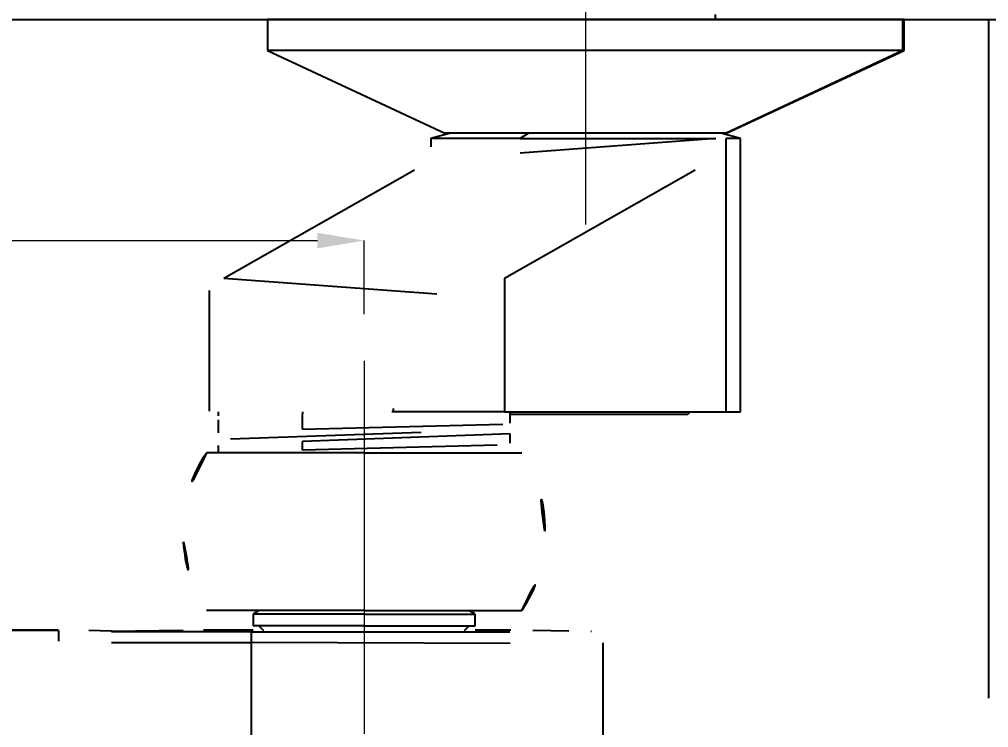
# Model space of a CAD drawing. Extents: x 0 to 16296672895, y -37409619871 to 0.
# Drawn here: x 16296672175.3 to 16296672258.3, y -37409617438.7 to -37409617378.1 of the extents above; entities that cross this region are included whole.
import ezdxf

# ---------------------------------------------------------------- set-up
doc = ezdxf.new("R2010")
doc.units = 0
doc.header["$LTSCALE"] = 10
doc.header["$MEASUREMENT"] = 0
doc.header["$PDMODE"] = 3
doc.header["$PDSIZE"] = -10
doc.linetypes.add('CENTER2', pattern=[28.575, 19.05, -3.175, 3.175, -3.175])
doc.layers.get('0').update_dxf_attribs({"linetype": 'CONTINUOUS'})
doc.layers.get('DEFPOINTS').update_dxf_attribs({"linetype": 'CONTINUOUS'})
doc.layers.add('1', color=7, linetype='CONTINUOUS')
doc.layers.add('Cneter', color=1, linetype='CENTER2', lineweight=13)
doc.styles.add('Daelim Dimension', font='NanumGothic_1.ttf')
doc.dimstyles.new('DEFAULT', dxfattribs={"dimscale": 2, "dimtxt": 2, "dimasz": 2, "dimexe": 0, "dimexo": 2, "dimgap": 1, "dimtad": 1, "dimdec": 1, "dimzin": 9, "dimdsep": 46, "dimtxsty": 'Daelim Dimension', "dimcen": 0.5, "dimclrd": 252, "dimclre": 252, "dimclrt": 3, "dimadec": 1, "dimazin": 0, "dimtfac": 1, "dimtdec": 1, "dimtix": 1, "dimtmove": 0, "dimatfit": 3, "dimfxl": 1, "dimtolj": 1, "dimtzin": 1, "dimlwd": 9, "dimlwe": 9, "dimarcsym": 0})

# ---------------------------------------------------------------- blocks, each defined once
blk = doc.blocks.new('*D52')
at = {"color": 5, "lineweight": 9, "ltscale": 0.5, "transparency": 16777216}
for p, q in [((16296672054.84313, -37409617403.342743), (16296672054.84313, -37409617397.059753)), ((16296672058.84313, -37409617397.059753), (16296672200.843121, -37409617397.059753)), ((16296672204.843121, -37409617403.342743), (16296672204.843121, -37409617397.059753))]:
    blk.add_line(p, q, dxfattribs=at)
at = {"color": 5, "ltscale": 0.5, "transparency": 16777216}
for points in [[(16296672058.84313, -37409617396.393082), (16296672058.84313, -37409617397.72641), (16296672054.84313, -37409617397.059753)], [(16296672200.843121, -37409617396.393082), (16296672200.843121, -37409617397.72641), (16296672204.843121, -37409617397.059753)]]:
    blk.add_solid(points, dxfattribs=at)
at = {"layer": 'DEFPOINTS', "color": 0, "ltscale": 0.5, "transparency": 16777216}
for p in [(16296672204.843121, -37409617397.059753), (16296672054.84313, -37409617407.342743), (16296672204.843121, -37409617407.342743)]:
    blk.add_point(p, dxfattribs=at)
at = {"color": 7, "ltscale": 0.5, "transparency": 16777216, "insert": (16296672129.843121, -37409617389.630562), "char_height": 10, "attachment_point": 5, "style": 'Daelim Dimension'}
blk.add_mtext('\\A1;150', dxfattribs=at)

msp = doc.modelspace()

# ---------------------------------------------------------------- linework, layer by layer
at = {"color": 7, "ltscale": 0.5}
msp.add_line((16296671899.508039, -37409617378.129143), (16296672594.771721, -37409617378.129143), dxfattribs=at)
at = {"layer": '1', "color": 7, "linetype": 'Continuous'}
for p, q in [((16296672196.56455, -37409617378.129143), (16296672196.56455, -37409617380.788353)), ((16296672250.96909, -37409617378.129143), (16296672196.56455, -37409617378.129143)), ((16296672234.918671, -37409617378.129143), (16296672234.918671, -37409617377.704613)), ((16296672251.0728, -37409617378.129143), (16296672250.96909, -37409617378.129143)), ((16296672250.96909, -37409617380.788353), (16296672250.96909, -37409617378.129143)), ((16296672251.0728, -37409617380.788353), (16296672251.0728, -37409617378.129143)), ((16296672258.309099, -37409617378.216026), (16296672258.309099, -37409617436.216026)), ((16296672196.56455, -37409617380.788353), (16296672211.75909, -37409617387.879143)), ((16296672250.96909, -37409617380.788353), (16296672196.56455, -37409617380.788353)), ((16296672250.96909, -37409617380.788353), (16296672235.832371, -37409617387.879143)), ((16296672235.87826, -37409617387.879143), (16296672251.0728, -37409617380.788353)), ((16296672251.0728, -37409617380.788353), (16296672250.96909, -37409617380.788353)), ((16296672212.239229, -37409617387.879143), (16296672210.56867, -37409617388.326767)), ((16296672210.56867, -37409617388.326767), (16296672210.56867, -37409617389.048859)), ((16296672218.218981, -37409617388.326767), (16296672210.56867, -37409617388.326767)), ((16296672235.832371, -37409617387.879143), (16296672211.75909, -37409617387.879143)), ((16296672218.92499, -37409617387.879143), (16296672218.218981, -37409617388.326767)), ((16296672218.218981, -37409617388.326767), (16296672234.966009, -37409617388.326767)), ((16296672237.06867, -37409617388.326767), (16296672235.398121, -37409617387.879143)), ((16296672237.06867, -37409617388.326767), (16296672235.82725, -37409617388.326767)), ((16296672235.82725, -37409617411.729141), (16296672235.82725, -37409617388.326767)), ((16296672235.87826, -37409617387.879143), (16296672235.832371, -37409617387.879143)), ((16296672237.06867, -37409617411.729141), (16296672237.06867, -37409617388.326767)), ((16296672192.834539, -37409617400.271492), (16296672209.16444, -37409617390.994881)), ((16296672216.85169, -37409617400.271492), (16296672233.181601, -37409617390.994881)), ((16296672216.85169, -37409617400.271492), (16296672216.85169, -37409617411.729141)), ((16296672191.593109, -37409617401.330521), (16296672191.593109, -37409617411.666344)), ((16296672207.32617, -37409617411.437622), (16296672207.32617, -37409617411.729141)), ((16296672192.343109, -37409617411.729141), (16296672192.343109, -37409617412.056923)), ((16296672192.343109, -37409617412.413857), (16296672192.343109, -37409617413.500343)), ((16296672199.56039, -37409617411.729141), (16296672199.56039, -37409617411.893669)), ((16296672199.56039, -37409617413.192268), (16296672199.56039, -37409617411.924606)), ((16296672207.32617, -37409617411.729141), (16296672207.22122, -37409617411.729141)), ((16296672216.85169, -37409617411.729141), (16296672207.32617, -37409617411.729141)), ((16296672216.85169, -37409617411.729141), (16296672235.82725, -37409617411.729141)), ((16296672217.342859, -37409617411.929138), (16296672219.454639, -37409617411.929138)), ((16296672217.343109, -37409617412.692749), (16296672217.343109, -37409617411.729141)), ((16296672219.454639, -37409617411.929138), (16296672220.81415, -37409617411.929138)), ((16296672220.81411, -37409617411.929138), (16296672232.56867, -37409617411.929138)), ((16296672232.56867, -37409617411.929138), (16296672232.768681, -37409617411.729134)), ((16296672235.82725, -37409617411.729141), (16296672237.06867, -37409617411.729141)), ((16296672217.343109, -37409617414.401077), (16296672217.343109, -37409617413.589241)), ((16296672192.343109, -37409617414.591614), (16296672192.343109, -37409617415.229134)), ((16296672199.56039, -37409617414.982536), (16296672199.56039, -37409617414.24601)), ((16296672204.843109, -37409617415.229141), (16296672191.343109, -37409617415.229141)), ((16296672204.843109, -37409617415.229141), (16296672218.343109, -37409617415.229141)), ((16296672204.843109, -37409617428.729141), (16296672191.343109, -37409617428.729141)), ((16296672195.843109, -37409617428.729141), (16296672195.343109, -37409617429.029137)), ((16296672195.343109, -37409617429.029137), (16296672195.343109, -37409617430.029137)), ((16296672204.843109, -37409617429.029137), (16296672195.343109, -37409617429.029137)), ((16296672204.843109, -37409617428.729141), (16296672218.343109, -37409617428.729141)), ((16296672204.843109, -37409617429.029137), (16296672214.343109, -37409617429.029137)), ((16296672214.343109, -37409617429.029137), (16296672213.843109, -37409617428.729141)), ((16296672214.343109, -37409617430.029137), (16296672214.343109, -37409617429.029137)), ((16296672178.68841, -37409617430.402634), (16296672080.99782, -37409617430.402634)), ((16296672178.68841, -37409617430.416946), (16296672143.094049, -37409617430.416946)), ((16296672178.68841, -37409617430.416946), (16296672178.68841, -37409617431.33828)), ((16296672183.210819, -37409617430.486992), (16296672181.286489, -37409617430.42881)), ((16296672183.20915, -37409617430.542229), (16296672183.20911, -37409617430.543571)), ((16296672195.168119, -37409617430.543579), (16296672183.20911, -37409617430.543571)), ((16296672183.210819, -37409617430.486992), (16296672183.20915, -37409617430.542229)), ((16296672183.22823, -37409617430.486717), (16296672189.36939, -37409617430.393898)), ((16296672191.10144, -37409617430.38517), (16296672195.343019, -37409617430.38517)), ((16296672195.168119, -37409617430.543579), (16296672195.168119, -37409617431.465393)), ((16296672204.843109, -37409617430.029137), (16296672195.343109, -37409617430.029137)), ((16296672195.843109, -37409617430.029137), (16296672196.23407, -37409617430.420197)), ((16296672204.843109, -37409617430.029137), (16296672214.343109, -37409617430.029137)), ((16296672213.45216, -37409617430.420197), (16296672213.843109, -37409617430.029137)), ((16296672214.34321, -37409617430.38517), (16296672217.397671, -37409617430.38517)), ((16296672219.27705, -37409617430.39666), (16296672222.364149, -37409617430.470673)), ((16296672224.24353, -37409617430.482162), (16296672224.31271, -37409617430.482162)), ((16296672224.297661, -37409617430.484581), (16296672224.31271, -37409617430.482162)), ((16296672183.208839, -37409617431.465561), (16296672195.168119, -37409617431.465393)), ((16296672225.318119, -37409617431.486954), (16296672225.301291, -37409617431.489548)), ((16296672225.318119, -37409617475.550133), (16296672225.318119, -37409617431.486954))]:
    msp.add_line(p, q, dxfattribs=at)
for points in [[(16296672213.88238, -37409617377.996399, 0), (16296672213.739811, -37409617378.07074, 0), (16296672213.6278, -37409617378.12915, 0)], [(16296672234.965981, -37409617388.326767, 0), (16296672233.344879, -37409617388.853401, 0), (16296672231.33202, -37409617389.217346, 0), (16296672229.004181, -37409617389.435387, 0), (16296672226.45628, -37409617389.541138, 0), (16296672222.26372, -37409617389.578293, 0), (16296672218.21899, -37409617389.572983, 0)], [(16296672233.181601, -37409617390.994873, 0), (16296672233.880329, -37409617390.459709, 0), (16296672234.54583, -37409617389.726784, 0), (16296672235.53513, -37409617388.331596, 0)], [(16296672235.53512, -37409617388.331596, 0), (16296672235.221901, -37409617388.327621, 0), (16296672234.965981, -37409617388.326759, 0)], [(16296672235.53512, -37409617388.331596, 0), (16296672235.6987, -37409617388.327713, 0), (16296672235.82725, -37409617388.326767, 0)], [(16296672210.56868, -37409617389.063408, 0), (16296672210.70023, -37409617389.278877, 0), (16296672211.094231, -37409617389.424629, 0), (16296672211.83905, -37409617389.520554, 0), (16296672212.887671, -37409617389.564888, 0), (16296672214.211439, -37409617389.577812, 0), (16296672216.08003, -37409617389.575798, 0), (16296672218.218981, -37409617389.572983, 0)], [(16296672210.568741, -37409617389.041946, 0), (16296672210.58721, -37409617389.405678, 0), (16296672210.61697, -37409617389.599136, 0)], [(16296672209.16444, -37409617390.994873, 0), (16296672209.99798, -37409617390.327332, 0), (16296672210.61907, -37409617389.612877, 0)], [(16296672217.571079, -37409617391.51767, 0), (16296672217.592951, -37409617391.504509, 0), (16296672217.61467, -37409617391.489967, 0), (16296672217.636221, -37409617391.474068, 0), (16296672217.657579, -37409617391.456802, 0), (16296672217.67873, -37409617391.438202, 0), (16296672217.699671, -37409617391.418266, 0), (16296672217.720381, -37409617391.397018, 0), (16296672217.740841, -37409617391.374474, 0), (16296672217.76104, -37409617391.350639, 0), (16296672217.78096, -37409617391.325539, 0), (16296672217.800591, -37409617391.299187, 0), (16296672217.81991, -37409617391.271606, 0), (16296672217.838921, -37409617391.242813, 0), (16296672217.857599, -37409617391.21283, 0), (16296672217.875931, -37409617391.181671, 0), (16296672217.893909, -37409617391.149384, 0), (16296672217.91151, -37409617391.115952, 0), (16296672217.92873, -37409617391.081429, 0), (16296672217.945551, -37409617391.045822, 0), (16296672217.961969, -37409617391.009178, 0), (16296672217.97797, -37409617390.971497, 0), (16296672217.99353, -37409617390.932831, 0), (16296672218.008659, -37409617390.893188, 0), (16296672218.023331, -37409617390.852608, 0), (16296672218.037531, -37409617390.811111, 0), (16296672218.05127, -37409617390.76873, 0), (16296672218.06452, -37409617390.725502, 0), (16296672218.07728, -37409617390.68145, 0), (16296672218.08954, -37409617390.636612, 0), (16296672218.10129, -37409617390.591011, 0), (16296672218.112511, -37409617390.544678, 0), (16296672218.12322, -37409617390.497658, 0), (16296672218.133381, -37409617390.449982, 0), (16296672218.143009, -37409617390.40168, 0), (16296672218.15209, -37409617390.352783, 0), (16296672218.16061, -37409617390.303329, 0), (16296672218.16857, -37409617390.253357, 0), (16296672218.175961, -37409617390.202904, 0), (16296672218.182791, -37409617390.151993, 0), (16296672218.18903, -37409617390.100677, 0), (16296672218.1947, -37409617390.048981, 0), (16296672218.19978, -37409617389.996941, 0), (16296672218.204269, -37409617389.944611, 0), (16296672218.20816, -37409617389.892014, 0), (16296672218.21147, -37409617389.839172, 0), (16296672218.21417, -37409617389.786163, 0), (16296672218.21628, -37409617389.732986, 0), (16296672218.217779, -37409617389.679703, 0), (16296672218.218691, -37409617389.626343, 0), (16296672218.21899, -37409617389.572937, 0)], [(16296672209.16444, -37409617390.994873, 0), (16296672209.318119, -37409617391.201988, 0), (16296672209.75061, -37409617391.345818, 0), (16296672210.561769, -37409617391.445107, 0), (16296672211.705351, -37409617391.495453, 0), (16296672213.154539, -37409617391.514816, 0), (16296672215.209261, -37409617391.518494, 0), (16296672217.571039, -37409617391.517693, 0)], [(16296672233.181601, -37409617390.994888, 0), (16296672230.616961, -37409617391.280251, 0), (16296672227.748381, -37409617391.436073, 0), (16296672224.695379, -37409617391.501648, 0), (16296672221.0492, -37409617391.518417, 0), (16296672217.571039, -37409617391.517677, 0)], [(16296672192.834539, -37409617400.271492, 0), (16296672191.91058, -37409617400.88488, 0), (16296672191.65464, -37409617401.160858, 0), (16296672191.593109, -37409617401.341873, 0), (16296672191.7362, -37409617401.557533, 0), (16296672192.371719, -37409617401.751053, 0), (16296672193.4088, -37409617401.853249, 0), (16296672194.844379, -37409617401.903557, 0), (16296672196.62188, -37409617401.923447, 0), (16296672198.680889, -37409617401.928947, 0), (16296672202.319759, -37409617401.922737, 0), (16296672206.17137, -37409617401.87648, 0), (16296672208.687071, -37409617401.790901, 0), (16296672211.06592, -37409617401.629517, 0), (16296672213.19998, -37409617401.367287, 0), (16296672214.654169, -37409617401.078529, 0), (16296672215.87673, -37409617400.713638, 0), (16296672216.85169, -37409617400.271492, 0)], [(16296672191.61025, -37409617411.658417, 0), (16296672191.907379, -37409617411.632004, 0), (16296672192.399719, -37409617411.6101, 0), (16296672193.020149, -37409617411.591927, 0), (16296672193.80257, -37409617411.575439, 0), (16296672195.58017, -37409617411.546333, 0), (16296672197.763691, -37409617411.517174, 0), (16296672200.75532, -37409617411.488724, 0), (16296672204.010481, -37409617411.459923, 0), (16296672207.32617, -37409617411.437202, 0)], [(16296672191.64579, -37409617411.676941, 0), (16296672191.75841, -37409617411.73571, 0)], [(16296672207.221189, -37409617411.728821, 0), (16296672207.279961, -37409617411.565567, 0), (16296672207.326139, -37409617411.437286, 0)], [(16296672207.221069, -37409617411.729141, 0), (16296672192.65889, -37409617411.729141, 0), (16296672191.720551, -37409617411.729141, 0), (16296672191.711161, -37409617411.729141, 0), (16296672191.71039, -37409617411.729141, 0), (16296672191.71036, -37409617411.729141, 0), (16296672191.710369, -37409617411.729141, 0), (16296672191.71052, -37409617411.729141, 0), (16296672191.71104, -37409617411.729141, 0), (16296672191.745859, -37409617411.729141, 0)], [(16296672192.343109, -37409617412.056778, 0), (16296672192.345131, -37409617412.053993, 0), (16296672192.35112, -37409617412.051224, 0), (16296672192.37492, -37409617412.045738, 0), (16296672192.8412, -37409617412.01165, 0), (16296672193.850519, -37409617411.978416, 0), (16296672195.35293, -37409617411.949303, 0), (16296672197.2784, -37409617411.919098, 0), (16296672199.560381, -37409617411.892639, 0)], [(16296672199.5604, -37409617411.925102, 0), (16296672197.404499, -37409617412.015282, 0), (16296672195.551081, -37409617412.10424, 0), (16296672194.07296, -37409617412.190758, 0), (16296672193.33074, -37409617412.247063, 0), (16296672192.79059, -37409617412.303108, 0), (16296672192.486179, -37409617412.351761, 0), (16296672192.365789, -37409617412.389153, 0)], [(16296672192.374269, -37409617412.074921, 0), (16296672192.67144, -37409617412.229713, 0)], [(16296672192.70223, -37409617412.213654, 0), (16296672192.378, -37409617412.382759, 0)], [(16296672192.69405, -37409617412.217918, 0), (16296672192.75243, -37409617412.199608, 0), (16296672192.83481, -37409617412.18499, 0), (16296672193.05899, -37409617412.158531, 0), (16296672193.694571, -37409617412.111343, 0), (16296672194.513321, -37409617412.070229, 0), (16296672195.539249, -37409617412.029617, 0), (16296672197.019899, -37409617411.979652, 0), (16296672198.72192, -37409617411.931053, 0), (16296672200.616119, -37409617411.882797, 0)], [(16296672199.560381, -37409617411.892639, 0), (16296672200.14661, -37409617411.886993, 0), (16296672200.615971, -37409617411.882607, 0)], [(16296672200.61598, -37409617411.883011, 0), (16296672200.01996, -37409617411.906647, 0), (16296672199.5604, -37409617411.925102, 0)], [(16296672219.454639, -37409617411.929138, 0), (16296672219.40723, -37409617411.817337, 0), (16296672219.36981, -37409617411.729134, 0)], [(16296672220.72928, -37409617411.729141, 0), (16296672220.776871, -37409617411.841347, 0), (16296672220.81411, -37409617411.929138, 0)], [(16296672192.343109, -37409617413.500076, 0), (16296672192.350901, -37409617413.489906, 0), (16296672192.37447, -37409617413.479843, 0), (16296672192.5693, -37409617413.446823, 0), (16296672192.8431, -37409617413.421837, 0), (16296672193.854429, -37409617413.363052, 0), (16296672195.3552, -37409617413.304451, 0), (16296672197.29109, -37409617413.248734, 0), (16296672199.56036, -37409617413.190804, 0)], [(16296672193.394489, -37409617414.039177, 0), (16296672193.42514, -37409617414.023666, 0), (16296672193.47187, -37409617414.011543, 0), (16296672193.603991, -37409617413.989983, 0), (16296672193.99507, -37409617413.951424, 0), (16296672194.51445, -37409617413.916679, 0), (16296672195.17835, -37409617413.882309, 0), (16296672196.704121, -37409617413.820702, 0), (16296672198.59058, -37409617413.759308, 0), (16296672201.21133, -37409617413.686089, 0), (16296672204.067591, -37409617413.612877, 0), (16296672206.97154, -37409617413.539886, 0), (16296672209.7421, -37409617413.467148, 0), (16296672212.21044, -37409617413.394257, 0), (16296672214.21966, -37409617413.321541, 0), (16296672215.22476, -37409617413.273804, 0), (16296672215.949329, -37409617413.225807, 0), (16296672216.335291, -37409617413.183937, 0), (16296672216.430149, -37409617413.165428, 0), (16296672216.471399, -37409617413.15081, 0)], [(16296672199.56036, -37409617413.190804, 0), (16296672202.097281, -37409617413.134743, 0), (16296672204.76918, -37409617413.079559, 0), (16296672207.432341, -37409617413.023117, 0), (16296672209.984079, -37409617412.970177, 0), (16296672212.3011, -37409617412.915581, 0), (16296672214.265141, -37409617412.862473, 0), (16296672215.80336, -37409617412.811592, 0), (16296672216.734221, -37409617412.765053, 0), (16296672217.24497, -37409617412.721031, 0), (16296672217.318439, -37409617412.706978, 0), (16296672217.336929, -37409617412.699928, 0), (16296672217.34157, -37409617412.696373, 0), (16296672217.343109, -37409617412.692787, 0)], [(16296672216.464239, -37409617413.154541, 0), (16296672217.30744, -37409617412.715302, 0)], [(16296672217.316219, -37409617413.56591, 0), (16296672216.49571, -37409617413.138153, 0)], [(16296672193.40295, -37409617414.034798, 0), (16296672192.33441, -37409617414.591972, 0)], [(16296672192.3536, -37409617413.511208, 0), (16296672193.380409, -37409617414.046532, 0)], [(16296672217.343121, -37409617413.589073, 0), (16296672217.337049, -37409617413.600014, 0), (16296672217.318729, -37409617413.611023, 0), (16296672217.2449, -37409617413.633148, 0), (16296672216.734221, -37409617413.697372, 0), (16296672215.802219, -37409617413.759331, 0), (16296672214.27247, -37409617413.832253, 0), (16296672212.300819, -37409617413.902924, 0), (16296672209.99131, -37409617413.972351, 0), (16296672207.44726, -37409617414.043152, 0), (16296672204.773809, -37409617414.110573, 0), (16296672202.11528, -37409617414.179337, 0), (16296672199.560419, -37409617414.247398, 0)], [(16296672199.560419, -37409617414.247398, 0), (16296672197.32667, -37409617414.310829, 0), (16296672195.423559, -37409617414.376411, 0), (16296672193.92803, -37409617414.438904, 0), (16296672193.19824, -37409617414.479507, 0), (16296672192.686371, -37409617414.521759, 0), (16296672192.423679, -37409617414.558563, 0), (16296672192.366079, -37409617414.574173, 0), (16296672192.345369, -37409617414.586227, 0)], [(16296672192.777, -37409617415.229057, 0), (16296672193.46332, -37409617415.18335, 0), (16296672194.446289, -37409617415.139473, 0), (16296672195.705851, -37409617415.091789, 0), (16296672197.491119, -37409617415.033867, 0), (16296672199.560329, -37409617414.979782, 0)], [(16296672199.560329, -37409617414.979782, 0), (16296672202.84535, -37409617414.902351, 0), (16296672206.26092, -37409617414.819878, 0), (16296672209.575741, -37409617414.744621, 0), (16296672212.53821, -37409617414.662628, 0), (16296672214.67444, -37409617414.592812, 0), (16296672216.23378, -37409617414.526604, 0), (16296672217.06391, -37409617414.462029, 0), (16296672217.25564, -37409617414.434242, 0), (16296672217.330799, -37409617414.413094, 0)], [(16296672211.35157, -37409617415.229179, 0), (16296672212.859171, -37409617415.179848, 0), (16296672214.136589, -37409617415.130524, 0), (16296672215.142559, -37409617415.081192, 0), (16296672215.99608, -37409617415.016083, 0), (16296672216.194059, -37409617414.987427, 0), (16296672216.27248, -37409617414.96492, 0)], [(16296672216.27249, -37409617414.96492, 0), (16296672216.870041, -37409617414.653328, 0), (16296672217.33956, -37409617414.408524, 0)], [(16296672216.834841, -37409617415.229141, 0), (16296672216.5355, -37409617415.073051, 0), (16296672216.30031, -37409617414.950417, 0)], [(16296672189.69581, -37409617424.363426, 0), (16296672189.42515, -37409617422.394699, 0), (16296672189.54117, -37409617420.368011, 0), (16296672190.020491, -37409617418.565666, 0), (16296672190.56913, -37409617417.489952, 0), (16296672191.229099, -37409617416.708153, 0), (16296672191.959351, -37409617416.236809, 0), (16296672192.72407, -37409617416.080704, 0), (16296672193.485371, -37409617416.23983, 0), (16296672194.213671, -37409617416.71286, 0), (16296672194.87306, -37409617417.497093, 0), (16296672195.417021, -37409617418.565651, 0), (16296672195.895809, -37409617420.364571, 0), (16296672196.01248, -37409617422.391853, 0), (16296672195.741711, -37409617424.363426, 0)], [(16296672204.843109, -37409617427.877586, 0), (16296672203.22097, -37409617427.699142, 0), (16296672201.6761, -37409617427.16272, 0), (16296672200.30563, -37409617426.277367, 0), (16296672199.21274, -37409617425.074928, 0), (16296672198.493891, -37409617423.609077, 0), (16296672198.23971, -37409617421.995003, 0), (16296672198.484619, -37409617420.378578, 0), (16296672199.19729, -37409617418.906021, 0), (16296672200.293489, -37409617417.691147, 0), (16296672201.664881, -37409617416.80101, 0), (16296672203.209539, -37409617416.261703, 0), (16296672204.843109, -37409617416.080688, 0)], [(16296672204.843109, -37409617416.080688, 0), (16296672206.46526, -37409617416.259132, 0), (16296672208.01013, -37409617416.795563, 0), (16296672209.3806, -37409617417.680908, 0), (16296672210.47349, -37409617418.883347, 0), (16296672211.192341, -37409617420.349213, 0), (16296672211.44652, -37409617421.963287, 0), (16296672211.201611, -37409617423.579697, 0), (16296672210.488939, -37409617425.052254, 0), (16296672209.39274, -37409617426.26712, 0), (16296672208.021351, -37409617427.157257, 0), (16296672206.47669, -37409617427.696579, 0), (16296672204.843109, -37409617427.877586, 0)], [(16296672213.944521, -37409617424.363426, 0), (16296672213.673861, -37409617422.394699, 0), (16296672213.789881, -37409617420.368011, 0), (16296672214.269199, -37409617418.565666, 0), (16296672214.817841, -37409617417.489952, 0), (16296672215.47781, -37409617416.708153, 0), (16296672216.208059, -37409617416.236809, 0), (16296672216.97278, -37409617416.080704, 0), (16296672217.734091, -37409617416.23983, 0), (16296672218.462379, -37409617416.71286, 0), (16296672219.121771, -37409617417.497093, 0), (16296672219.66573, -37409617418.565651, 0), (16296672220.14452, -37409617420.364571, 0), (16296672220.26119, -37409617422.391853, 0), (16296672219.990419, -37409617424.363426, 0)], [(16296672195.741711, -37409617424.363426, 0), (16296672195.21352, -37409617425.856743, 0), (16296672194.4846, -37409617426.972351, 0), (16296672193.630211, -37409617427.651253, 0), (16296672192.71764, -37409617427.877586, 0), (16296672191.80715, -37409617427.651169, 0), (16296672190.95706, -37409617426.97699, 0), (16296672190.22794, -37409617425.864838, 0), (16296672189.69581, -37409617424.363426, 0)], [(16296672219.990419, -37409617424.363426, 0), (16296672219.462231, -37409617425.856743, 0), (16296672218.733311, -37409617426.972351, 0), (16296672217.87892, -37409617427.651253, 0), (16296672216.966351, -37409617427.877586, 0), (16296672216.055861, -37409617427.651169, 0), (16296672215.20577, -37409617426.97699, 0), (16296672214.47665, -37409617425.864838, 0), (16296672213.944521, -37409617424.363426, 0)], [(16296672181.28648, -37409617430.428947, 0), (16296672180.600651, -37409617430.414703, 0), (16296672180.02223, -37409617430.408157, 0), (16296672179.3734, -37409617430.404114, 0), (16296672178.68841, -37409617430.402779, 0)], [(16296672178.68841, -37409617430.402779, 0), (16296672178.68841, -37409617430.410789, 0), (16296672178.68841, -37409617430.417091, 0)], [(16296672181.28524, -37409617430.456223, 0), (16296672179.82132, -37409617430.419907, 0), (16296672178.68841, -37409617430.416946, 0)], [(16296672181.28524, -37409617430.456223, 0), (16296672181.285101, -37409617430.456917, 0), (16296672181.28491, -37409617430.458488, 0), (16296672181.284691, -37409617430.46093, 0), (16296672181.28443, -37409617430.464256, 0), (16296672181.28413, -37409617430.468437, 0), (16296672181.283791, -37409617430.473511, 0), (16296672181.283409, -37409617430.479431, 0), (16296672181.28299, -37409617430.486214, 0), (16296672181.282539, -37409617430.493843, 0), (16296672181.28204, -37409617430.502327, 0), (16296672181.281521, -37409617430.511642, 0), (16296672181.280951, -37409617430.52179, 0), (16296672181.28035, -37409617430.532761, 0), (16296672181.279711, -37409617430.54454, 0), (16296672181.279039, -37409617430.557121, 0), (16296672181.27833, -37409617430.570488, 0), (16296672181.27759, -37409617430.584641, 0), (16296672181.27681, -37409617430.599564, 0), (16296672181.276011, -37409617430.615219, 0), (16296672181.275169, -37409617430.63163, 0), (16296672181.2743, -37409617430.648758, 0), (16296672181.273399, -37409617430.666603, 0), (16296672181.27247, -37409617430.685127, 0), (16296672181.271509, -37409617430.704353, 0), (16296672181.270531, -37409617430.724228, 0), (16296672181.26951, -37409617430.744743, 0), (16296672181.268471, -37409617430.765892, 0), (16296672181.26741, -37409617430.787643, 0), (16296672181.266319, -37409617430.809982, 0), (16296672181.265209, -37409617430.832893, 0), (16296672181.26408, -37409617430.856354, 0), (16296672181.26292, -37409617430.880341, 0), (16296672181.261749, -37409617430.904831, 0), (16296672181.26055, -37409617430.929817, 0), (16296672181.25934, -37409617430.955261, 0), (16296672181.25811, -37409617430.981148, 0), (16296672181.256861, -37409617431.007446, 0), (16296672181.2556, -37409617431.034149, 0), (16296672181.25433, -37409617431.061234, 0), (16296672181.25304, -37409617431.088654, 0), (16296672181.25174, -37409617431.116386, 0), (16296672181.250429, -37409617431.14444, 0), (16296672181.249109, -37409617431.172768, 0), (16296672181.24778, -37409617431.20134, 0), (16296672181.24645, -37409617431.230148, 0), (16296672181.24511, -37409617431.259148, 0), (16296672181.243759, -37409617431.28833, 0), (16296672181.242411, -37409617431.317657, 0), (16296672181.24106, -37409617431.347107, 0), (16296672181.23971, -37409617431.376663, 0)], [(16296672183.20911, -37409617430.543556, 0), (16296672182.131741, -37409617430.494652, 0), (16296672181.28524, -37409617430.456223, 0)], [(16296672181.286489, -37409617430.42881, 0), (16296672181.28525, -37409617430.456223, 0)], [(16296672183.208839, -37409617431.465561, 0), (16296672183.20907, -37409617430.801308, 0), (16296672183.20908, -37409617430.553146, 0)], [(16296672183.209539, -37409617430.543579, 0), (16296672183.20953, -37409617430.543602, 0), (16296672183.20953, -37409617430.54364, 0), (16296672183.20952, -37409617430.543678, 0), (16296672183.209511, -37409617430.543716, 0), (16296672183.209511, -37409617430.543777, 0), (16296672183.209499, -37409617430.543839, 0), (16296672183.209499, -37409617430.5439, 0), (16296672183.20949, -37409617430.543983, 0), (16296672183.20948, -37409617430.54406, 0), (16296672183.20948, -37409617430.544144, 0), (16296672183.209471, -37409617430.544243, 0), (16296672183.209459, -37409617430.544327, 0), (16296672183.20945, -37409617430.544441, 0), (16296672183.20945, -37409617430.544563, 0), (16296672183.20944, -37409617430.544678, 0), (16296672183.209431, -37409617430.544807, 0), (16296672183.209419, -37409617430.544937, 0), (16296672183.209419, -37409617430.545082, 0), (16296672183.20941, -37409617430.545227, 0), (16296672183.2094, -37409617430.54538, 0), (16296672183.209391, -37409617430.545547, 0), (16296672183.209379, -37409617430.545723, 0), (16296672183.20937, -37409617430.545883, 0), (16296672183.20936, -37409617430.546066, 0), (16296672183.209351, -37409617430.546257, 0), (16296672183.209339, -37409617430.546448, 0), (16296672183.209339, -37409617430.546654, 0), (16296672183.20933, -37409617430.54686, 0), (16296672183.20932, -37409617430.547073, 0), (16296672183.209311, -37409617430.547287, 0), (16296672183.209299, -37409617430.547523, 0), (16296672183.20929, -37409617430.54776, 0), (16296672183.20928, -37409617430.547997, 0), (16296672183.209261, -37409617430.548248, 0), (16296672183.209261, -37409617430.548508, 0), (16296672183.20924, -37409617430.548767, 0), (16296672183.20923, -37409617430.549042, 0), (16296672183.209221, -37409617430.549316, 0), (16296672183.209209, -37409617430.549599, 0), (16296672183.2092, -37409617430.549889, 0), (16296672183.20919, -37409617430.550179, 0), (16296672183.209181, -37409617430.550484, 0), (16296672183.20916, -37409617430.550789, 0), (16296672183.20915, -37409617430.551109, 0), (16296672183.209141, -37409617430.55143, 0), (16296672183.209129, -37409617430.551758, 0), (16296672183.20911, -37409617430.552094, 0), (16296672183.209101, -37409617430.552437, 0), (16296672183.209089, -37409617430.552788, 0), (16296672183.20908, -37409617430.553146, 0)], [(16296672183.228239, -37409617430.486717, 0), (16296672183.210819, -37409617430.486992, 0)], [(16296672189.36941, -37409617430.394257, 0), (16296672189.828939, -37409617430.389221, 0), (16296672190.21423, -37409617430.387032, 0), (16296672190.645491, -37409617430.385803, 0), (16296672191.10144, -37409617430.385437, 0)], [(16296672195.168119, -37409617430.543579, 0), (16296672207.581141, -37409617430.543327, 0), (16296672217.334061, -37409617430.542763, 0)], [(16296672195.343109, -37409617430.385147, 0), (16296672195.347851, -37409617430.387756, 0), (16296672195.361959, -37409617430.390373, 0), (16296672195.38542, -37409617430.39296, 0), (16296672195.418221, -37409617430.395554, 0), (16296672195.46031, -37409617430.398117, 0), (16296672195.51166, -37409617430.400688, 0), (16296672195.57222, -37409617430.403236, 0), (16296672195.64192, -37409617430.405769, 0), (16296672195.720711, -37409617430.408287, 0), (16296672195.808491, -37409617430.410767, 0), (16296672195.90519, -37409617430.413239, 0), (16296672196.0107, -37409617430.415672, 0), (16296672196.124941, -37409617430.418083, 0), (16296672196.24777, -37409617430.420464, 0), (16296672196.37908, -37409617430.422791, 0), (16296672196.518749, -37409617430.425087, 0), (16296672196.66662, -37409617430.427353, 0), (16296672196.822571, -37409617430.429573, 0), (16296672196.986429, -37409617430.431747, 0), (16296672197.158039, -37409617430.433884, 0), (16296672197.337231, -37409617430.435966, 0), (16296672197.52383, -37409617430.438004, 0), (16296672197.717649, -37409617430.439972, 0), (16296672197.918501, -37409617430.441902, 0), (16296672198.12619, -37409617430.443771, 0), (16296672198.3405, -37409617430.445587, 0), (16296672198.56123, -37409617430.447327, 0), (16296672198.788151, -37409617430.449028, 0), (16296672199.021049, -37409617430.450653, 0), (16296672199.259689, -37409617430.452217, 0), (16296672199.503851, -37409617430.453712, 0), (16296672199.753269, -37409617430.455147, 0), (16296672200.00771, -37409617430.456497, 0), (16296672200.26692, -37409617430.457787, 0), (16296672200.530649, -37409617430.459007, 0), (16296672200.79863, -37409617430.460159, 0), (16296672201.07061, -37409617430.461243, 0), (16296672201.3463, -37409617430.462227, 0), (16296672201.62545, -37409617430.46315, 0), (16296672201.90777, -37409617430.463989, 0), (16296672202.192989, -37409617430.46476, 0), (16296672202.48082, -37409617430.465446, 0), (16296672202.770981, -37409617430.466049, 0), (16296672203.06319, -37409617430.466583, 0), (16296672203.357149, -37409617430.467033, 0), (16296672203.65258, -37409617430.467392, 0), (16296672203.949181, -37409617430.467682, 0), (16296672204.24667, -37409617430.467888, 0), (16296672204.54475, -37409617430.46801, 0), (16296672204.843109, -37409617430.468048, 0)], [(16296672195.343109, -37409617430.385178, 0), (16296672195.343109, -37409617430.510963, 0), (16296672195.343109, -37409617430.609779, 0)], [(16296672204.843109, -37409617430.468048, 0), (16296672205.141479, -37409617430.46801, 0), (16296672205.43956, -37409617430.467888, 0), (16296672205.737049, -37409617430.467682, 0), (16296672206.033649, -37409617430.467392, 0), (16296672206.329081, -37409617430.467033, 0), (16296672206.623039, -37409617430.466583, 0), (16296672206.915251, -37409617430.466049, 0), (16296672207.20541, -37409617430.465446, 0), (16296672207.49324, -37409617430.46476, 0), (16296672207.77846, -37409617430.463989, 0), (16296672208.06078, -37409617430.46315, 0), (16296672208.33993, -37409617430.462227, 0), (16296672208.61562, -37409617430.461243, 0), (16296672208.8876, -37409617430.460159, 0), (16296672209.155581, -37409617430.459007, 0), (16296672209.41931, -37409617430.457787, 0), (16296672209.67852, -37409617430.456497, 0), (16296672209.932961, -37409617430.455147, 0), (16296672210.182381, -37409617430.453712, 0), (16296672210.42654, -37409617430.452217, 0), (16296672210.66518, -37409617430.450653, 0), (16296672210.898081, -37409617430.449028, 0), (16296672211.125, -37409617430.447327, 0), (16296672211.34573, -37409617430.445587, 0), (16296672211.56004, -37409617430.443771, 0), (16296672211.767719, -37409617430.441902, 0), (16296672211.96858, -37409617430.439972, 0), (16296672212.162399, -37409617430.438004, 0), (16296672212.349001, -37409617430.435966, 0), (16296672212.528191, -37409617430.433884, 0), (16296672212.6998, -37409617430.431747, 0), (16296672212.863661, -37409617430.429573, 0), (16296672213.019609, -37409617430.427353, 0), (16296672213.16748, -37409617430.425087, 0), (16296672213.30715, -37409617430.422791, 0), (16296672213.438459, -37409617430.420464, 0), (16296672213.561291, -37409617430.418083, 0), (16296672213.675529, -37409617430.415672, 0), (16296672213.78104, -37409617430.413239, 0), (16296672213.877741, -37409617430.410767, 0), (16296672213.965521, -37409617430.408287, 0), (16296672214.04431, -37409617430.405769, 0), (16296672214.11401, -37409617430.403236, 0), (16296672214.17457, -37409617430.400688, 0), (16296672214.22592, -37409617430.398117, 0), (16296672214.268009, -37409617430.395554, 0), (16296672214.30081, -37409617430.39296, 0), (16296672214.32427, -37409617430.390373, 0), (16296672214.338381, -37409617430.387756, 0), (16296672214.343109, -37409617430.385147, 0)], [(16296672214.343109, -37409617430.385178, 0), (16296672214.343109, -37409617430.510963, 0), (16296672214.343109, -37409617430.609779, 0)], [(16296672224.297661, -37409617430.484581, 0), (16296672223.918409, -37409617430.501503, 0), (16296672223.01511, -37409617430.516838, 0), (16296672221.6576, -37409617430.529373, 0), (16296672219.622669, -37409617430.53923, 0), (16296672217.334061, -37409617430.542763, 0)], [(16296672217.342911, -37409617431.546707, 0), (16296672217.337299, -37409617430.615753, 0), (16296672217.33485, -37409617430.547577, 0), (16296672217.334061, -37409617430.542763, 0)], [(16296672219.27705, -37409617430.39666, 0), (16296672218.93652, -37409617430.391479, 0), (16296672218.422729, -37409617430.387642, 0), (16296672217.397671, -37409617430.38517, 0)], [(16296672224.24353, -37409617430.482162, 0), (16296672222.980339, -37409617430.478241, 0), (16296672222.364149, -37409617430.470673, 0)], [(16296672225.301291, -37409617431.48954, 0), (16296672225.211849, -37409617431.075462, 0), (16296672224.933319, -37409617430.712318, 0), (16296672224.297661, -37409617430.484581, 0)], [(16296672225.17495, -37409617430.970139, 0), (16296672224.753151, -37409617430.583656, 0), (16296672224.31271, -37409617430.482162, 0)], [(16296672143.09387, -37409617431.33799, 0), (16296672163.026819, -37409617431.338158, 0), (16296672178.68841, -37409617431.33828, 0)], [(16296672181.2397, -37409617431.376663, 0), (16296672179.811199, -37409617431.341454, 0), (16296672178.68841, -37409617431.33828, 0)], [(16296672183.208839, -37409617431.465561, 0), (16296672182.106119, -37409617431.415802, 0), (16296672181.2397, -37409617431.376663, 0)], [(16296672217.342911, -37409617431.546707, 0), (16296672204.92519, -37409617431.481194, 0), (16296672195.168119, -37409617431.465393, 0)], [(16296672195.168119, -37409617431.465393, 0), (16296672195.168119, -37409617456.202057, 0), (16296672195.168119, -37409617475.63237, 0)], [(16296672225.301291, -37409617431.489548, 0), (16296672224.943741, -37409617431.498932, 0), (16296672224.272791, -37409617431.50631, 0), (16296672223.383011, -37409617431.513023, 0), (16296672222.255131, -37409617431.519913, 0), (16296672219.852329, -37409617431.532852, 0), (16296672217.342911, -37409617431.546707, 0)], [(16296672217.701691, -37409617438.740631, 0), (16296672217.517349, -37409617434.711212, 0), (16296672217.342911, -37409617431.546707, 0)], [(16296672225.318119, -37409617431.486954, 0), (16296672225.272711, -37409617431.188454, 0), (16296672225.17495, -37409617430.970139, 0)], [(16296672225.3013, -37409617475.60778, 0), (16296672225.302111, -37409617450.901573, 0), (16296672225.3013, -37409617431.48954, 0)]]:
    msp.add_polyline3d(points, dxfattribs=at)
for centre, start, end in [((16296672201.86393, -37409617421.979141), 147.31632478, 179.69356922), ((16296672207.8223, -37409617421.979141), 0.1849073, 32.68367522), ((16296672201.86393, -37409617421.979141), 183.96094584, 212.68367522), ((16296672207.8223, -37409617421.979141), 327.31632478, 356.73679406)]:
    msp.add_arc(centre, 12.5, start, end, dxfattribs=at)
at = {"layer": 'Cneter', "lineweight": 5, "ltscale": 0.5}
for p, q in [((16296672223.81868, -37409617395.690842), (16296672223.81868, -37409617350.19516)), ((16296672204.843121, -37409617407.342743), (16296672204.843121, -37409617439.269218))]:
    msp.add_line(p, q, dxfattribs=at)

# ---------------------------------------------------------------- dimensions: what is measured, and where the dimension line sits
at = {"color": 5, "ltscale": 0.5}
dim = msp.add_linear_dim(base=(16296672204.843121, -37409617397.059753), p1=(16296672054.84313, -37409617407.342743), p2=(16296672204.843121, -37409617407.342743), dimstyle='DEFAULT', override={"dimtxt": 5, "dimclrd": 5, "dimclre": 5, "dimclrt": 7}, dxfattribs=at)
dim.commit()
dim.dimension.update_dxf_attribs({"geometry": '*D52', "text_midpoint": (16296672129.843121, -37409617389.630562)})

doc.saveas('drawing.dxf')
